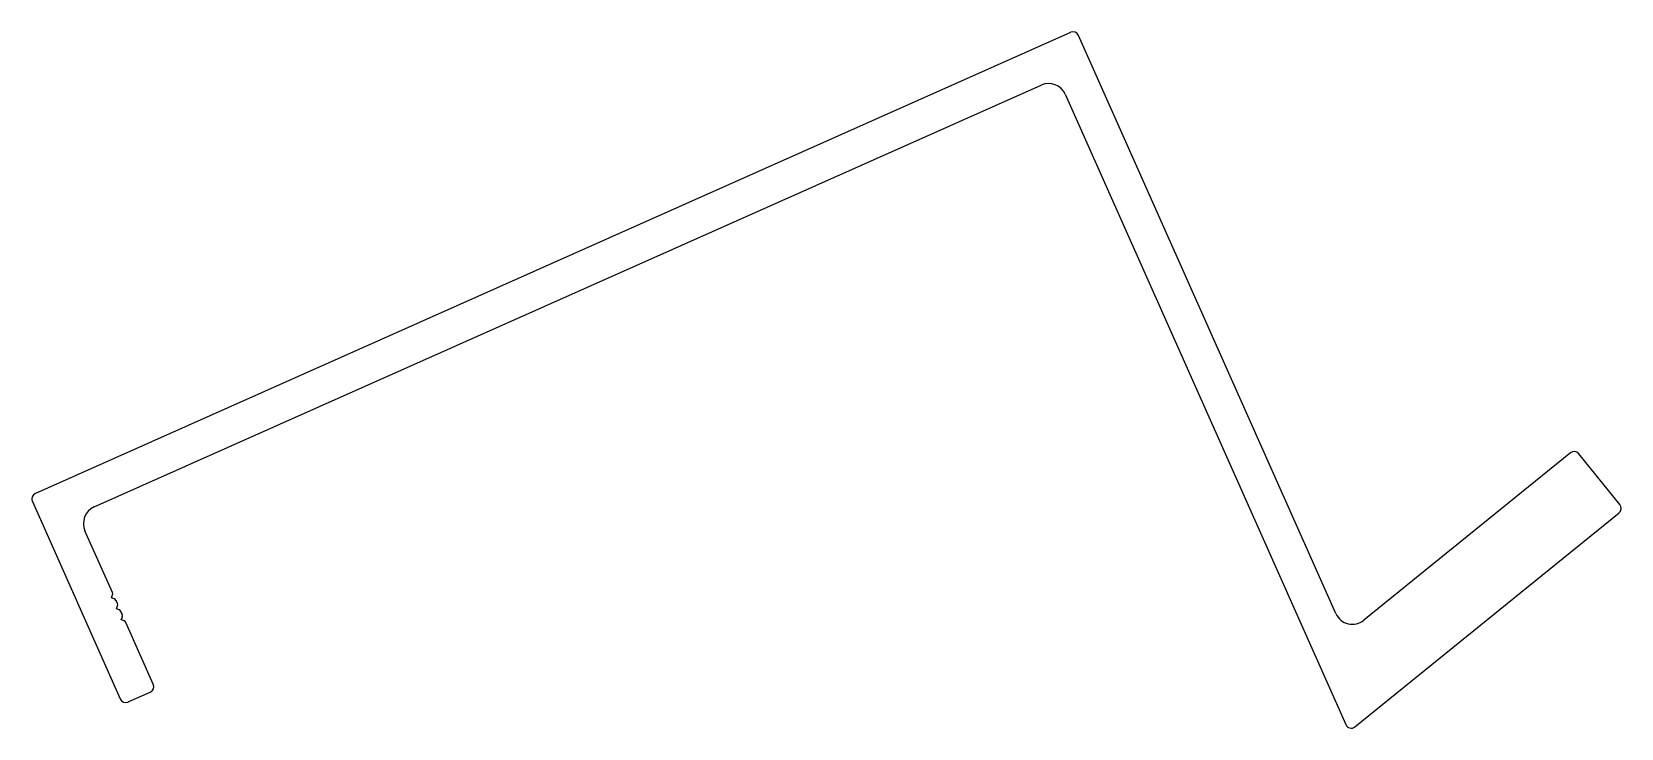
# Model space of a CAD drawing. Extents: x -57 to 75, y 8 to 66.
import ezdxf

# ---------------------------------------------------------------- set-up
doc = ezdxf.new("R2010")
doc.units = 0
doc.layers.add('1', color=7, linetype='CONTINUOUS')

msp = doc.modelspace()

# ---------------------------------------------------------------- linework, layer by layer
at = {"layer": '1'}
for p, q in [((29.43, 65.86), (-56.35, 27.67)), ((51.41, 17.73), (30.09, 65.61)), ((-51.48, 26.56), (27, 61.5)), ((28.98, 60.74), (52.22, 8.53)), ((70.84, 31.04), (53.72, 17.18)), ((74.94, 26.77), (71.54, 30.96)), ((-56.6, 27.01), (-49.32, 10.66)), ((52.99, 8.35), (74.87, 26.06)), ((-49.96, 19.47), (-52.24, 24.58)), ((-50.04, 19.05), (-49.96, 19.27)), ((-49.81, 18.95), (-50.04, 19.04)), ((-49.55, 18.55), (-49.67, 18.82)), ((-49.64, 18.13), (-49.55, 18.36)), ((-49.41, 18.04), (-49.63, 18.12)), ((-49.15, 17.64), (-49.27, 17.91)), ((-49.27, 17.91), (-49.15, 17.64)), ((-49.15, 17.64), (-49.27, 17.91)), ((-49.27, 17.91), (-49.15, 17.64)), ((-49.15, 17.64), (-49.27, 17.91)), ((-49.23, 17.22), (-49.14, 17.45)), ((-49, 17.12), (-49.22, 17.21)), ((-46.58, 11.88), (-48.86, 16.99)), ((-48.86, 16.99), (-48.86, 16.99)), ((-48.66, 10.41), (-46.84, 11.22))]:
    msp.add_line(p, q, dxfattribs=at)
at = {"layer": '1', "linetype": 'CONTINUOUS'}
for centre, radius, start, end in [((29.63, 65.41), 0.5, 24, 114), ((52.78, 18.34), 1.5, 204, 309), ((52.68, 8.74), 0.5, 204, 309)]:
    msp.add_arc(centre, radius, start, end, dxfattribs=at)
at = {"layer": '1'}
for centre, radius, start, end in [((27.61, 60.13), 1.5, 24, 114), ((71.15, 30.65), 0.5, 39, 129), ((-56.15, 27.22), 0.5, 114, 204), ((-50.87, 25.19), 1.5, 114, 204), ((74.55, 26.45), 0.5, 309, 39), ((-50.04, 19.05), 0.008, 159, 249), ((-50.19, 19.36), 0.25, 339, 24), ((-49.9, 18.72), 0.25, 24, 69), ((-49.78, 18.45), 0.25, 339, 24), ((-49.63, 18.13), 0.008, 159, 249), ((-49.49, 17.8), 0.25, 24, 69), ((-49.22, 17.22), 0.008, 159, 249), ((-49.38, 17.54), 0.25, 339, 24), ((-49.09, 16.89), 0.25, 24, 69), ((-47.04, 11.68), 0.5, 294, 24), ((-48.87, 10.86), 0.5, 204, 294)]:
    msp.add_arc(centre, radius, start, end, dxfattribs=at)

doc.saveas('drawing.dxf')
